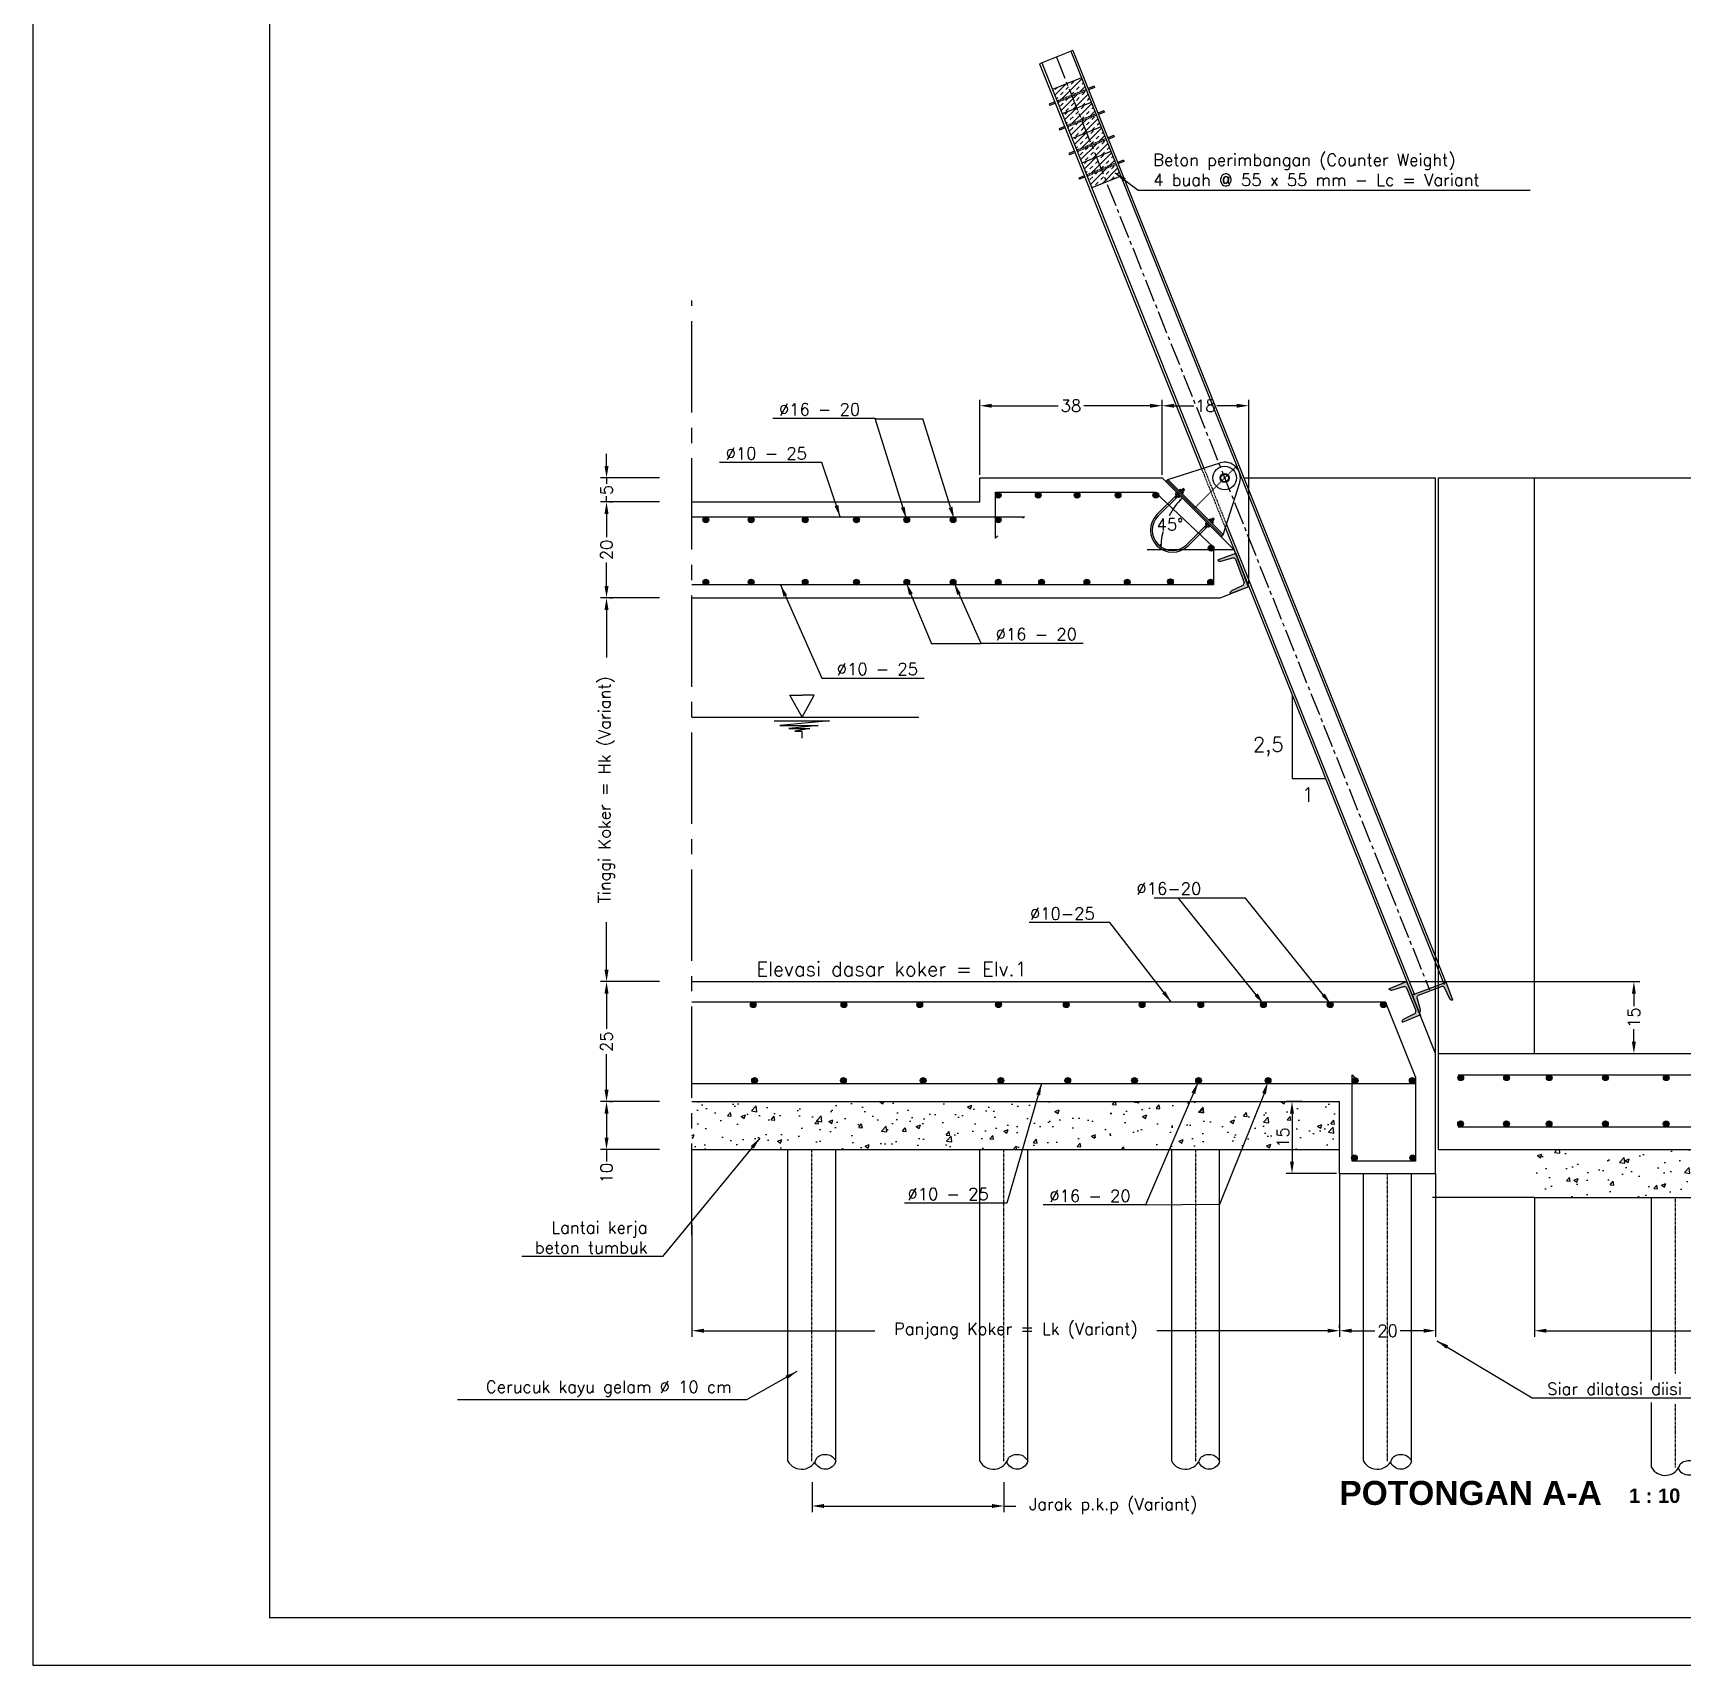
# Model space of a CAD drawing. Header units: metres. Extents: x -50 to 791, y -795 to 584.
# Drawn here: x -50 to 293.9, y -10 to 330.2 of the extents above; entities that cross this region are included whole.
import ezdxf
from ezdxf.enums import TextEntityAlignment as Align

# ---------------------------------------------------------------- set-up
doc = ezdxf.new("R2010")
doc.units = ezdxf.units.M
doc.header["$MEASUREMENT"] = 0
doc.linetypes.add('CENTER2', pattern=[28.575, 19.05, -3.175, 3.175, -3.175])
doc.linetypes.add('DASHED2', pattern=[0.375, 0.25, -0.125])
doc.layers.get('0').update_dxf_attribs({"color": 1, "linetype": 'CONTINUOUS'})
doc.layers.get('DEFPOINTS').update_dxf_attribs({"linetype": 'CONTINUOUS'})
for name, color, linetype in [('2', 1, 'CONTINUOUS'), ('5', 5, 'CONTINUOUS'), ('ARSIR-BANG', 2, 'CONTINUOUS'), ('GRS-BANG', 5, 'CONTINUOUS'), ('KONS-BAJA', 1, 'CONTINUOUS'), ('MUKA-AIR', 1, 'CONTINUOUS'), ('UKURAN', 1, 'CONTINUOUS')]:
    doc.layers.add(name, color=color, linetype=linetype)
doc.styles.add('ARIAL', font='arialbd.ttf')
doc.styles.get("Standard").update_dxf_attribs({"font": 'Simplex.shx'})
doc.dimstyles.get("Standard").update_dxf_attribs({"dimtxt": 0.18, "dimasz": 0.18, "dimexe": 0.18, "dimexo": 0.0625, "dimgap": 0.09, "dimtad": 0, "dimtih": 1, "dimtoh": 1, "dimdec": 4, "dimzin": 0, "dimdsep": 46, "dimtxsty": 'Standard', "dimcen": 0.09, "dimadec": 0, "dimazin": 0, "dimtfac": 1, "dimtdec": 4, "dimtofl": 0, "dimtmove": 0, "dimatfit": 3, "dimfxl": 1, "dimtolj": 1, "dimtzin": 0, "dimarcsym": 0})

# ---------------------------------------------------------------- blocks, each defined once
blk = doc.blocks.new('CANAL')
at = {"layer": 'KONS-BAJA'}
h = blk.add_hatch(color=256, dxfattribs=at)
h.paths.add_polyline_path([(0, 3.75), (-4, 3.75, 0.301612), (-3.52, 3.25), (-0.89, 3.04, -0.255266), (-0.5, 2.58), (-0.5, 0), (0, 0)])
h.paths.add_polyline_path([(0, 0), (-0.5, 0), (-0.5, -2.58, -0.255266), (-0.89, -3.04), (-3.52, -3.25, 0.301612), (-4, -3.75), (0, -3.75)])
for points in [[(-4, 3.75), (0, 3.75)], [(0, 3.75), (0, -3.75)], [(-3.52, 3.25), (-0.89, 3.04)], [(-0.5, 2.58), (-0.5, -2.58)], [(-3.52, -3.25), (-0.89, -3.04)], [(-4, -3.75), (0, -3.75)]]:
    blk.add_lwpolyline(points, dxfattribs=at)
for points in [[(-4, 3.75, 0.301612), (-3.52, 3.25, -0.799225)], [(-0.89, 3.04, -0.255266), (-0.5, 2.58, 0.817368)], [(-4, -3.75, -0.301612), (-3.52, -3.25, 0.799225)], [(-0.89, -3.04, 0.255266), (-0.5, -2.58, -0.817368)]]:
    blk.add_lwpolyline(points, format="xyb", dxfattribs=at)
blk = doc.blocks.new('TULANG-BAJA')
at = {"layer": 'GRS-BANG'}
h = blk.add_hatch(color=256, dxfattribs=at)
edge = h.paths.add_edge_path()
edge.add_arc((0.01, 0.62), 0.603, 0, 360)
blk.add_circle((0.01, 0.62), 0.603, dxfattribs=at)
blk = doc.blocks.new('*D10')
at = {"color": 0, "linetype": 'ByBlock'}
for p, q in [((17.08, 217.54), (17.71, 217.54)), ((16.46, 215.04), (16.46, 210.19)), ((16.46, 200.04), (16.46, 204.89)), ((27.52, 197.54), (15.21, 197.54))]:
    blk.add_line(p, q, dxfattribs=at)
for points in [[(16.04, 215.04), (16.88, 215.04), (16.46, 217.54)], [(16.04, 200.04), (16.88, 200.04), (16.46, 197.54)]]:
    blk.add_solid(points, dxfattribs=at)
at = {"layer": 'DEFPOINTS', "color": 0, "linetype": 'ByBlock'}
for p in [(16.46, 217.54), (16.46, 197.54), (28.15, 197.54)]:
    blk.add_point(p, dxfattribs=at)
at = {"color": 0, "linetype": 'ByBlock', "insert": (16.46, 207.54), "char_height": 2.5, "attachment_point": 5, "rotation": 90}
blk.add_mtext('\\A1;20', dxfattribs=at)
blk = doc.blocks.new('*D11')
at = {"color": 0, "linetype": 'ByBlock'}
for p, q in [((17.08, 197.54), (17.71, 197.54)), ((16.46, 195.04), (16.46, 185.13)), ((16.46, 120.04), (16.46, 129.95)), ((27.52, 117.54), (15.21, 117.54))]:
    blk.add_line(p, q, dxfattribs=at)
for points in [[(16.04, 195.04), (16.88, 195.04), (16.46, 197.54)], [(16.04, 120.04), (16.88, 120.04), (16.46, 117.54)]]:
    blk.add_solid(points, dxfattribs=at)
at = {"layer": 'DEFPOINTS', "color": 0, "linetype": 'ByBlock'}
for p in [(16.46, 197.54), (16.46, 117.54), (28.15, 117.54)]:
    blk.add_point(p, dxfattribs=at)
at = {"color": 0, "linetype": 'ByBlock', "insert": (16.46, 157.54), "char_height": 2.5, "attachment_point": 5, "rotation": 90}
blk.add_mtext('\\A1;Tinggi Koker = Hk (Variant)', dxfattribs=at)
blk = doc.blocks.new('*D12')
at = {"color": 0, "linetype": 'ByBlock'}
for p, q in [((15.83, 117.54), (15.21, 117.54)), ((16.46, 115.04), (16.46, 107.69)), ((16.46, 95.04), (16.46, 102.39)), ((27.52, 92.54), (15.21, 92.54))]:
    blk.add_line(p, q, dxfattribs=at)
for points in [[(16.04, 115.04), (16.88, 115.04), (16.46, 117.54)], [(16.04, 95.04), (16.88, 95.04), (16.46, 92.54)]]:
    blk.add_solid(points, dxfattribs=at)
at = {"layer": 'DEFPOINTS', "color": 0, "linetype": 'ByBlock'}
for p in [(16.46, 117.54), (16.46, 92.54), (28.15, 92.54)]:
    blk.add_point(p, dxfattribs=at)
at = {"color": 0, "linetype": 'ByBlock', "insert": (16.46, 105.04), "char_height": 2.5, "attachment_point": 5, "rotation": 90}
blk.add_mtext('\\A1;25', dxfattribs=at)
blk = doc.blocks.new('*D13')
at = {"color": 0, "linetype": 'ByBlock'}
for p, q in [((16.46, 90.04), (16.46, 85.04)), ((17.08, 92.54), (17.71, 92.54)), ((27.52, 82.54), (15.21, 82.54)), ((16.46, 82.54), (16.46, 80.04))]:
    blk.add_line(p, q, dxfattribs=at)
for points in [[(16.04, 90.04), (16.88, 90.04), (16.46, 92.54)], [(16.04, 85.04), (16.88, 85.04), (16.46, 82.54)]]:
    blk.add_solid(points, dxfattribs=at)
at = {"layer": 'DEFPOINTS', "color": 0, "linetype": 'ByBlock'}
for p in [(16.46, 92.54), (16.46, 82.54), (28.15, 82.54)]:
    blk.add_point(p, dxfattribs=at)
at = {"color": 0, "linetype": 'ByBlock', "insert": (16.46, 77.63), "char_height": 2.5, "attachment_point": 5, "rotation": 90}
blk.add_mtext('\\A1;10', dxfattribs=at)
blk = doc.blocks.new('*D14')
at = {"color": 0, "linetype": 'ByBlock'}
for p, q in [((34.27, 66.77), (34.27, 43.52)), ((169.27, 66.77), (169.27, 43.52)), ((36.77, 44.77), (72.39, 44.77)), ((166.77, 44.77), (131.14, 44.77))]:
    blk.add_line(p, q, dxfattribs=at)
for points in [[(36.77, 45.19), (36.77, 44.35), (34.27, 44.77)], [(166.77, 45.19), (166.77, 44.35), (169.27, 44.77)]]:
    blk.add_solid(points, dxfattribs=at)
at = {"layer": 'DEFPOINTS', "color": 0, "linetype": 'ByBlock'}
for p in [(34.27, 67.39), (169.27, 67.39), (169.27, 44.77)]:
    blk.add_point(p, dxfattribs=at)
at = {"color": 0, "linetype": 'ByBlock', "insert": (101.77, 44.77), "char_height": 2.5, "attachment_point": 5}
blk.add_mtext('\\A1;Panjang Koker = Lk (Variant)', dxfattribs=at)
blk = doc.blocks.new('*D15')
at = {"color": 0, "linetype": 'ByBlock'}
for p, q in [((189.27, 66.77), (189.27, 43.52)), ((169.27, 45.4), (169.27, 46.02)), ((171.77, 44.77), (176.62, 44.77)), ((186.77, 44.77), (181.92, 44.77))]:
    blk.add_line(p, q, dxfattribs=at)
for points in [[(171.77, 45.19), (171.77, 44.35), (169.27, 44.77)], [(186.77, 45.19), (186.77, 44.35), (189.27, 44.77)]]:
    blk.add_solid(points, dxfattribs=at)
at = {"layer": 'DEFPOINTS', "color": 0, "linetype": 'ByBlock'}
for p in [(189.27, 67.39), (169.27, 44.77), (189.27, 44.77)]:
    blk.add_point(p, dxfattribs=at)
at = {"color": 0, "linetype": 'ByBlock', "insert": (179.27, 44.77), "char_height": 2.5, "attachment_point": 5}
blk.add_mtext('\\A1;20', dxfattribs=at)
blk = doc.blocks.new('*D16')
at = {"color": 0, "linetype": 'ByBlock'}
for p, q in [((209.89, 66.77), (209.89, 43.52)), ((389.27, 51.92), (389.27, 43.52)), ((212.39, 44.77), (295.74, 44.77)), ((386.77, 44.77), (303.42, 44.77))]:
    blk.add_line(p, q, dxfattribs=at)
for points in [[(212.39, 45.19), (212.39, 44.35), (209.89, 44.77)], [(386.77, 45.19), (386.77, 44.35), (389.27, 44.77)]]:
    blk.add_solid(points, dxfattribs=at)
at = {"layer": 'DEFPOINTS', "color": 0, "linetype": 'ByBlock'}
for p in [(209.89, 67.39), (389.27, 52.54), (389.27, 44.77)]:
    blk.add_point(p, dxfattribs=at)
at = {"color": 0, "linetype": 'ByBlock', "insert": (299.58, 44.77), "char_height": 2.5, "attachment_point": 5}
blk.add_mtext('\\A1;200', dxfattribs=at)
blk = doc.blocks.new('*D18')
at = {"color": 0, "linetype": 'ByBlock'}
for p, q in [((59.29, 13.21), (59.29, 6.98)), ((99.29, 13.21), (99.29, 6.98)), ((61.79, 8.23), (96.79, 8.23)), ((99.29, 8.23), (101.79, 8.23))]:
    blk.add_line(p, q, dxfattribs=at)
for points in [[(61.79, 8.65), (61.79, 7.81), (59.29, 8.23)], [(96.79, 8.65), (96.79, 7.81), (99.29, 8.23)]]:
    blk.add_solid(points, dxfattribs=at)
at = {"layer": 'DEFPOINTS', "color": 0, "linetype": 'ByBlock'}
for p in [(59.29, 13.83), (99.29, 13.83), (99.29, 8.23)]:
    blk.add_point(p, dxfattribs=at)
at = {"color": 0, "linetype": 'ByBlock', "insert": (122.05, 8.23), "char_height": 2.5, "attachment_point": 5}
blk.add_mtext('\\A1;Jarak p.k.p (Variant)', dxfattribs=at)
blk = doc.blocks.new('*D19')
at = {"color": 0, "linetype": 'ByBlock'}
for p, q in [((94.27, 223.17), (94.27, 238.85)), ((96.77, 237.6), (110.62, 237.6)), ((129.77, 237.6), (115.92, 237.6)), ((132.27, 223.17), (132.27, 238.85))]:
    blk.add_line(p, q, dxfattribs=at)
for points in [[(96.77, 238.01), (96.77, 237.18), (94.27, 237.6)], [(129.77, 238.01), (129.77, 237.18), (132.27, 237.6)]]:
    blk.add_solid(points, dxfattribs=at)
at = {"layer": 'DEFPOINTS', "color": 0, "linetype": 'ByBlock'}
for p in [(132.27, 237.6), (94.27, 222.54), (132.27, 222.54)]:
    blk.add_point(p, dxfattribs=at)
at = {"color": 0, "linetype": 'ByBlock', "insert": (113.27, 237.6), "char_height": 2.5, "attachment_point": 5}
blk.add_mtext('\\A1;38', dxfattribs=at)
blk = doc.blocks.new('*D20')
at = {"color": 0, "linetype": 'ByBlock'}
for p, q in [((132.27, 238.22), (132.27, 238.85)), ((134.77, 237.6), (138.88, 237.6)), ((147.82, 237.6), (143.7, 237.6)), ((150.32, 200.54), (150.32, 238.85))]:
    blk.add_line(p, q, dxfattribs=at)
for points in [[(134.77, 238.01), (134.77, 237.18), (132.27, 237.6)], [(147.82, 238.01), (147.82, 237.18), (150.32, 237.6)]]:
    blk.add_solid(points, dxfattribs=at)
at = {"layer": 'DEFPOINTS', "color": 0, "linetype": 'ByBlock'}
for p in [(132.27, 237.6), (150.32, 237.6), (150.32, 199.91)]:
    blk.add_point(p, dxfattribs=at)
at = {"color": 0, "linetype": 'ByBlock', "insert": (141.29, 237.6), "char_height": 2.5, "attachment_point": 5}
blk.add_mtext('\\A1;18', dxfattribs=at)
blk = doc.blocks.new('*D21')
at = {"color": 0, "linetype": 'ByBlock'}
for p, q in [((183.84, 117.54), (231.87, 117.54)), ((230.62, 115.04), (230.62, 112.45)), ((230.62, 105.04), (230.62, 107.63)), ((230.1, 102.54), (231.87, 102.54))]:
    blk.add_line(p, q, dxfattribs=at)
for points in [[(230.2, 115.04), (231.03, 115.04), (230.62, 117.54)], [(230.2, 105.04), (231.03, 105.04), (230.62, 102.54)]]:
    blk.add_solid(points, dxfattribs=at)
at = {"layer": 'DEFPOINTS', "color": 0, "linetype": 'ByBlock'}
for p in [(183.21, 117.54), (229.47, 102.54), (230.62, 102.54)]:
    blk.add_point(p, dxfattribs=at)
at = {"color": 0, "linetype": 'ByBlock', "insert": (230.62, 110.04), "char_height": 2.5, "attachment_point": 5, "rotation": 90}
blk.add_mtext('\\A1;15', dxfattribs=at)
blk = doc.blocks.new('*D25')
at = {"color": 0, "linetype": 'ByBlock'}
for p, q in [((161.46, 92.54), (158.1, 92.54)), ((159.35, 90.04), (159.35, 80.04)), ((168.64, 77.54), (158.1, 77.54))]:
    blk.add_line(p, q, dxfattribs=at)
for points in [[(158.93, 90.04), (159.76, 90.04), (159.35, 92.54)], [(158.93, 80.04), (159.76, 80.04), (159.35, 77.54)]]:
    blk.add_solid(points, dxfattribs=at)
at = {"layer": 'DEFPOINTS', "color": 0, "linetype": 'ByBlock'}
for p in [(162.08, 92.54), (159.35, 77.54), (169.27, 77.54)]:
    blk.add_point(p, dxfattribs=at)
at = {"color": 0, "linetype": 'ByBlock', "insert": (157.47, 85.04), "char_height": 2.5, "attachment_point": 5, "rotation": 90}
blk.add_mtext('\\A1;15', dxfattribs=at)

msp = doc.modelspace()

# ---------------------------------------------------------------- hatches: boundary and pattern name
at = {"layer": 'ARSIR-BANG'}
h = msp.add_hatch(dxfattribs=at)
h.set_pattern_fill('AR-CONC', color=256, scale=0.05, style=0)
h.set_pattern_definition([(50, (3.096, 18.478), (9.10923, -0.79695), [0.9525, -10.4775]), (355, (3.096, 18.478), (-1.76214, 9.55283), [0.762, -8.382]), (100.451, (3.855, 18.412), (7.34713, 8.75583), [0.8095, -8.9045]), (46.184, (3.096, 21.018), (13.55395, -2.1021), [1.42875, -15.71625]), (96.6356, (4.225, 20.843), (11.8702, 12.3713), [1.21425, -13.35675]), (351.184, (3.096, 21.018), (11.8702, 12.37126), [1.143, -12.573]), (21, (4.366, 20.383), (7.58074, -5.11328), [0.9525, -10.4775]), (326, (4.366, 20.383), (3.0901, 9.2094), [0.762, -8.382]), (71.4514, (4.997, 19.957), (10.67082, 4.09614), [0.8095, -8.9045]), (37.5, (3.0957, 18.478), (0.15443, 4.22775), [0, -8.2804, 0, -8.509, 0, -8.41375]), (7.5, (3.0957, 18.478), (3.34098, 5.00903), [0, -4.8514, 0, -8.0899, 0, -3.20675]), (327.5, (0.2636, 18.478), (6.77953, -0.286437), [0, -3.175, 0, -9.906, 0, -13.1445]), (317.5, (-1.0064, 18.478), (7.40646, 1.27132), [0, -4.1275, 0, -6.5786, 0, -9.3345])])
h.paths.add_polyline_path([(222.36267, 97.45644), (222.36267, 107.45644), (87.36267, 107.45644), (87.36267, 97.45644)])
h = msp.add_hatch(dxfattribs=at)
h.set_pattern_fill('AR-CONC', color=256, scale=0.05, style=0)
h.set_pattern_definition([(50, (23.096, 18.478), (9.10923, -0.79695), [0.9525, -10.4775]), (355, (23.096, 18.478), (-1.76214, 9.55283), [0.762, -8.382]), (100.451, (23.855, 18.412), (7.34713, 8.75583), [0.8095, -8.9045]), (46.1842, (23.096, 21.018), (13.55395, -2.10212), [1.42875, -15.71625]), (96.6356, (24.225, 20.843), (11.8702, 12.37128), [1.21425, -13.35675]), (351.184, (23.096, 21.018), (11.87023, 12.37126), [1.143, -12.573]), (21, (24.366, 20.383), (7.58074, -5.11328), [0.9525, -10.4775]), (326, (24.366, 20.383), (3.0901, 9.2094), [0.762, -8.382]), (71.4514, (24.997, 19.957), (10.67082, 4.09614), [0.8095, -8.9045]), (37.5, (23.0957, 18.478), (0.15443, 4.227752), [0, -8.2804, 0, -8.509, 0, -8.41375]), (7.5, (23.0957, 18.478), (3.340983, 5.00903), [0, -4.8514, 0, -8.0899, 0, -3.20675]), (327.5, (20.2636, 18.478), (6.77953, -0.286437), [0, -3.175, 0, -9.906, 0, -13.1445]), (317.5, (18.9936, 18.478), (7.40646, 1.271325), [0, -4.1275, 0, -6.5786, 0, -9.3345])])
h.paths.add_polyline_path([(442.36267, 87.45644), (442.36267, 97.45644), (262.9867, 97.45644), (262.9867, 87.45644)])
at = {"layer": 'GRS-BANG'}
h = msp.add_hatch(dxfattribs=at)
h.set_pattern_fill('TRANS', color=3, scale=0.25, angle=45, style=0)
h.set_pattern_definition([(45, (3.0957, 18.1409), (-1.122532, 1.122532), []), (45, (2.5344, 18.7021), (-1.122532, 1.122532), [0.79375, -0.79375])])
h.paths.add_polyline_path([(166.503, 317.24041), (165.52949, 319.67419), (162.49897, 318.46198), (163.47248, 316.0282)])
h.paths.add_polyline_path([(169.50758, 318.44224), (168.53407, 320.87602), (165.52949, 319.67419), (166.503, 317.24041)])
h.paths.add_polyline_path([(167.58059, 314.54644), (170.58517, 315.74827), (169.6147, 318.17445), (166.61012, 316.97262)])
h.paths.add_polyline_path([(167.58059, 314.54644), (166.61012, 316.97262), (163.5796, 315.76041), (164.55007, 313.33423)])
h = msp.add_hatch(dxfattribs=at)
h.set_pattern_fill('TRANS', color=3, scale=0.25, angle=45, style=0)
h.set_pattern_definition([(45, (5.1468, 13.0131), (-1.122532, 1.122532), []), (45, (4.5855, 13.5744), (-1.122532, 1.122532), [0.79375, -0.79375])])
h.paths.add_polyline_path([(167.58059, 314.54644), (164.55007, 313.33423), (165.52358, 310.90045), (168.55411, 312.11265)])
h.paths.add_polyline_path([(171.55868, 313.31448), (170.58517, 315.74827), (167.58059, 314.54644), (168.55411, 312.11265)])
h.paths.add_polyline_path([(171.6658, 313.0467), (168.66122, 311.84487), (169.63169, 309.41868), (172.63627, 310.62051)])
h.paths.add_polyline_path([(168.66122, 311.84487), (165.6307, 310.63266), (166.60117, 308.20647), (169.63169, 309.41868)])
h = msp.add_hatch(dxfattribs=at)
h.set_pattern_fill('TRANS', color=3, scale=0.25, angle=45, style=0)
h.set_pattern_definition([(45, (7.1979, 7.8854), (-1.122532, 1.122532), []), (45, (6.6366, 8.4466), (-1.122532, 1.122532), [0.79375, -0.79375])])
h.paths.add_polyline_path([(169.63169, 309.41868), (166.60117, 308.20647), (167.57469, 305.77269), (170.60521, 306.9849)])
h.paths.add_polyline_path([(173.60978, 308.18673), (172.63627, 310.62051), (169.63169, 309.41868), (170.60521, 306.9849)])
h.paths.add_polyline_path([(173.7169, 307.91894), (170.71232, 306.71711), (171.6828, 304.29093), (174.68737, 305.49276)])
h.paths.add_polyline_path([(170.71232, 306.71711), (167.6818, 305.50491), (168.65227, 303.07872), (171.6828, 304.29093)])
h = msp.add_hatch(dxfattribs=at)
h.set_pattern_fill('TRANS', color=3, scale=0.25, angle=45, style=0)
h.set_pattern_definition([(45, (9.249, 2.7576), (-1.122532, 1.122532), []), (45, (8.6877, 3.3189), (-1.122532, 1.122532), [0.79375, -0.79375])])
h.paths.add_polyline_path([(171.6828, 304.29093), (168.65227, 303.07872), (169.62579, 300.64494), (172.65631, 301.85715)])
h.paths.add_polyline_path([(175.66089, 303.05898), (174.68737, 305.49276), (171.6828, 304.29093), (172.65631, 301.85715)])
h.paths.add_polyline_path([(175.768, 302.79119), (172.76342, 301.58936), (173.7339, 299.16318), (176.73847, 300.36501)])
h.paths.add_polyline_path([(172.76342, 301.58936), (169.7329, 300.37715), (170.70338, 297.95097), (173.7339, 299.16318)])

# ---------------------------------------------------------------- linework, layer by layer
at = {"layer": '2', "color": 2}
for p, q in [((-50, 584), (-50, -10)), ((-50, -10), (791.14834, -10))]:
    msp.add_line(p, q, dxfattribs=at)
at = {"layer": '5', "color": 5}
for p, q in [((-0.69, 573.92), (-0.69, -0.08)), ((-0.73939, -0.09728), (780.41649, -0.09728))]:
    msp.add_line(p, q, dxfattribs=at)
at = {"layer": 'DEFPOINTS', "color": 0, "linetype": 'ByBlock'}
for p in [(81.2414, 237.45644), (81.2414, 232.45644)]:
    msp.add_point(p, dxfattribs=at)
at = {"layer": 'GRS-BANG'}
for p, q in [((203.41476, 214.82621), (200.36267, 222.45644)), ((197.46967, 212.45644), (203.41476, 214.82621)), ((242.36267, 117.45644), (236.36267, 132.45644)), ((238.21476, 112.5813), (231.94694, 128.25085))]:
    msp.add_line(p, q, dxfattribs=at)
at = {"layer": 'GRS-BANG', "color": 3}
for points in [[(168.53407, 320.87602), (162.49897, 318.46198)], [(171.17798, 319.1104), (169.97182, 318.62793)], [(171.28509, 318.84261), (170.07893, 318.36015)], [(171.17798, 319.1104), (171.28509, 318.84261)], [(163.00825, 315.8425), (161.82803, 315.37042)], [(161.82803, 315.37042), (161.93514, 315.10263)], [(163.11536, 315.57472), (161.93514, 315.10263)], [(170.58517, 315.74827), (164.55007, 313.33423)], [(173.22908, 313.98264), (172.02292, 313.50018)], [(173.3362, 313.71486), (172.13004, 313.23239)], [(173.22908, 313.98264), (173.3362, 313.71486)], [(165.05935, 310.71475), (163.87913, 310.24266)], [(163.87913, 310.24266), (163.98625, 309.97488)], [(165.16646, 310.44696), (163.98625, 309.97488)], [(172.63627, 310.62051), (166.60117, 308.20647)], [(175.28018, 308.85489), (174.07402, 308.37243)], [(175.3873, 308.5871), (174.18114, 308.10464)], [(175.28018, 308.85489), (175.3873, 308.5871)], [(167.11045, 305.587), (165.93023, 305.11491)], [(165.93023, 305.11491), (166.03735, 304.84712)], [(167.21756, 305.31921), (166.03735, 304.84712)], [(174.68737, 305.49276), (168.65227, 303.07872)], [(177.33128, 303.72714), (176.12512, 303.24467)], [(177.4384, 303.45935), (176.23224, 302.97689)], [(177.33128, 303.72714), (177.4384, 303.45935)], [(169.16155, 300.45924), (167.98133, 299.98716)], [(167.98133, 299.98716), (168.08845, 299.71937)], [(169.26866, 300.19146), (168.08845, 299.71937)], [(176.73847, 300.36501), (170.70338, 297.95097)], [(107.36267, 32.47571), (107.36267, 97.45644)], [(117.36267, 32.47571), (117.36267, 97.45644)], [(147.36267, 32.47571), (147.36267, 97.45644)], [(157.36267, 32.47571), (157.36267, 97.45644)], [(187.36267, 32.47571), (187.36267, 97.45644)], [(197.36267, 32.47571), (197.36267, 97.45644)], [(227.36267, 32.47571), (227.36267, 92.45644)], [(237.36267, 32.47571), (237.36267, 92.45644)], [(287.36267, 49.40323), (287.36267, 87.45644)], [(287.36267, 31.19927), (287.36267, 44.71871)]]:
    msp.add_lwpolyline(points, dxfattribs=at)
at = {"layer": 'GRS-BANG', "color": 3, "linetype": 'DASHED2', "ltscale": 0.1, "flags": 128}
for points in [[(169.50758, 318.44224), (163.47248, 316.0282)], [(169.6147, 318.17445), (163.5796, 315.76041)], [(171.55868, 313.31448), (165.52358, 310.90045)], [(171.6658, 313.0467), (165.6307, 310.63266)], [(173.60978, 308.18673), (167.57469, 305.77269)], [(173.7169, 307.91894), (167.6818, 305.50491)], [(175.66089, 303.05898), (169.62579, 300.64494)], [(175.768, 302.79119), (169.7329, 300.37715)]]:
    msp.add_lwpolyline(points, dxfattribs=at)
at = {"layer": 'GRS-BANG', "linetype": 'CENTER2', "flags": 128}
msp.add_lwpolyline([(87.36267, 79.63781), (87.36267, 274.48071)], dxfattribs=at)
at = {"layer": 'GRS-BANG'}
for points in [[(147.36267, 232.45644), (147.36267, 237.45644)], [(147.36267, 237.45644), (185.36267, 237.45644)], [(202.44042, 237.45644), (242.36267, 237.45644)], [(242.36267, 92.45644), (242.36267, 237.45644)], [(242.9867, 97.45644), (242.9867, 237.45644)], [(242.9867, 237.45644), (485.17068, 237.45644)], [(262.9867, 117.45644), (262.9867, 237.45644)], [(262.9867, 117.45644), (262.9867, 237.45644)], [(150.62776, 224.91891), (150.62776, 234.46555)], [(87.36267, 232.45644), (147.36267, 232.45644)], [(87.36267, 229.38225), (156.67785, 229.38225)], [(156.67785, 229.38225), (156.27065, 229.08745)], [(150.62776, 224.91891), (151.10289, 225.40021)], [(87.36267, 212.45644), (197.46967, 212.45644)], [(87.36267, 132.45644), (236.36267, 132.45644)], [(87.36267, 128.25085), (231.94694, 128.25085)], [(242.9867, 117.45644), (462.36267, 117.45644)], [(87.36267, 111.23097), (238.21476, 111.23097)], [(238.21476, 95.06471), (224.97028, 95.06471), (224.97028, 113.02316), (225.89017, 111.90076)], [(238.21476, 112.5813), (238.21476, 95.06471)], [(247.0671, 113.02673), (457.92541, 113.02673)], [(87.36267, 107.45644), (222.36267, 107.45644)], [(222.36267, 92.45644), (222.36267, 107.45644)], [(247.0671, 102.20255), (457.92541, 102.20255)], [(87.36267, 97.45644), (222.36267, 97.45644)], [(242.9867, 97.45644), (442.36267, 97.45644)], [(222.36267, 92.45644), (242.36267, 92.45644)], [(262.9867, 87.45644), (241.74844, 87.45644)], [(262.9867, 87.45644), (442.36267, 87.45644)]]:
    msp.add_lwpolyline(points, dxfattribs=at)
at = {"layer": 'GRS-BANG', "flags": 128}
for points in [[(200.36267, 222.45644), (185.36267, 237.45644)], [(150.65085, 234.46555), (183.94359, 234.46555), (196.09094, 223.01259), (196.09094, 215.15271), (87.36267, 215.15271)]]:
    msp.add_lwpolyline(points, dxfattribs=at)
at = {"layer": 'GRS-BANG', "color": 3, "linetype": 'DASHED2', "ltscale": 0.5}
for points in [[(112.36267, 32.47571), (112.36267, 97.45644)], [(152.36267, 32.47571), (152.36267, 97.45644)], [(192.36267, 32.47571), (192.36267, 97.45644)], [(232.36267, 32.47571), (232.36267, 92.45644)], [(292.36267, 50.77175), (292.36267, 87.45644)], [(292.36267, 31.19927), (292.36267, 44.4029)]]:
    msp.add_lwpolyline(points, dxfattribs=at)
at = {"layer": 'GRS-BANG', "color": 3}
for points in [[(107.36267, 32.47571, 0.662644506), (113.36694, 33.15534, -0.534635794), (117.36267, 32.47571, -0.727176567), (112.99424, 32.33329, -0.727176567)], [(147.36267, 32.47571, 0.662644506), (153.36694, 33.15534, -0.534635794), (157.36267, 32.47571, -0.727176567), (152.99424, 32.33329, -0.727176567)], [(187.36267, 32.47571, 0.662644506), (193.36694, 33.15534, -0.534635794), (197.36267, 32.47571, -0.727176567), (192.99424, 32.33329, -0.727176567)], [(227.36267, 32.47571, 0.662644506), (233.36694, 33.15534, -0.534635794), (237.36267, 32.47571, -0.727176567), (232.99424, 32.33329, -0.727176567)], [(287.36267, 31.19927, 0.662644506), (293.36694, 31.87891, -0.534635794), (297.36267, 31.19927, -0.727176567), (292.99424, 31.05686, -0.727176567)]]:
    msp.add_lwpolyline(points, format="xyb", dxfattribs=at)
at = {"layer": 'KONS-BAJA', "linetype": 'DASHED2', "ltscale": 0.15}
msp.add_line((191.88963, 230.92948), (200.7358, 239.77564), dxfattribs=at)
at = {"layer": 'KONS-BAJA', "linetype": 'CENTER2'}
for p, q in [((198.22163, 237.26148), (198.61155, 237.6514)), ((186.11351, 236.7056), (186.56274, 237.15484)), ((197.67505, 225.14406), (198.12428, 225.5933))]:
    msp.add_line(p, q, dxfattribs=at)
at = {"layer": 'KONS-BAJA'}
for p, q in [((198.22163, 237.6514), (198.61155, 237.26148)), ((186.32133, 236.95512), (197.91788, 225.35857)), ((186.54883, 237.16875), (198.14538, 225.5722)), ((188.18848, 234.17878), (188.36615, 234.35645)), ((188.18848, 234.03736), (188.75603, 233.4698)), ((188.27926, 234.44333), (188.32752, 234.49159)), ((188.27926, 234.44333), (189.15587, 233.56672)), ((188.41552, 233.94954), (188.87121, 234.40523)), ((188.77676, 234.94082), (188.82415, 234.98821)), ((188.82415, 234.98821), (189.70075, 234.11161)), ((188.91103, 234.90133), (189.07378, 235.06408)), ((189.13917, 234.67319), (189.30233, 234.83635)), ((189.2152, 235.06408), (189.78276, 234.49652)), ((189.37263, 234.90665), (189.74277, 235.27678)), ((189.40602, 234.94004), (189.72582, 234.71932)), ((189.40943, 234.40293), (189.57138, 234.56488)), ((189.45708, 234.9911), (189.77688, 234.77038)), ((189.51771, 235.05172), (189.83751, 234.83101)), ((189.58328, 235.1173), (189.90308, 234.89658)), ((189.62001, 234.19235), (189.78276, 234.3551)), ((189.63645, 235.17047), (189.95625, 234.94975)), ((189.64289, 234.63639), (190.02037, 235.01387)), ((189.65336, 234.06422), (189.70075, 234.11161)), ((189.68786, 235.22187), (190.00765, 235.00115)), ((184.28162, 229.81563), (188.34591, 233.87992)), ((184.55188, 229.54538), (188.61617, 233.60967)), ((188.01751, 233.55153), (188.33731, 233.33081)), ((188.08309, 233.6171), (188.40289, 233.39639)), ((188.14867, 233.68268), (188.46846, 233.46196)), ((188.20468, 233.73869), (188.52448, 233.51798)), ((188.25927, 233.79329), (188.57907, 233.57257)), ((188.30891, 233.84292), (188.63767, 233.61602)), ((188.68601, 233.67951), (188.86455, 233.85805)), ((188.89745, 233.4698), (189.07512, 233.64747)), ((189.15587, 233.56672), (189.20413, 233.61498)), ((190.50553, 223.59172), (194.8182, 227.90439)), ((190.77579, 223.32146), (195.08846, 227.63413)), ((194.24143, 227.32761), (194.56122, 227.10689)), ((194.307, 227.39319), (194.6268, 227.17247)), ((194.37258, 227.45877), (194.69238, 227.23805)), ((194.41239, 227.95486), (194.59006, 228.13253)), ((194.41239, 227.81344), (194.97995, 227.24588)), ((194.42859, 227.51478), (194.74839, 227.29406)), ((194.48319, 227.56937), (194.80298, 227.34865)), ((194.50318, 228.21942), (194.55144, 228.26767)), ((194.50318, 228.21942), (195.37979, 227.34281)), ((194.53282, 227.61901), (194.86159, 227.3921)), ((194.63944, 227.72562), (194.8182, 227.90439)), ((194.90992, 227.45559), (195.08846, 227.63413)), ((195.00067, 228.71691), (195.04806, 228.7643)), ((195.04806, 228.7643), (195.92467, 227.88769)), ((195.12137, 227.24588), (195.29904, 227.42355)), ((195.13494, 228.67741), (195.29769, 228.84016)), ((195.36309, 228.44927), (195.96668, 229.05287)), ((195.36309, 228.44927), (195.52625, 228.61243)), ((195.37979, 227.34281), (195.42804, 227.39106)), ((195.43912, 228.84016), (196.00667, 228.27261)), ((195.59655, 228.68273), (195.96668, 229.05287)), ((195.62994, 228.71612), (195.94973, 228.4954)), ((195.63335, 228.17901), (196.24428, 228.78995)), ((195.63335, 228.17901), (195.79529, 228.34096)), ((195.681, 228.76718), (196.0008, 228.54647)), ((195.74162, 228.82781), (196.06142, 228.60709)), ((195.8072, 228.89338), (196.127, 228.67267)), ((195.84392, 227.96844), (196.00667, 228.13119)), ((195.86037, 228.94655), (196.18017, 228.72584)), ((195.86681, 228.41247), (196.24428, 228.78995)), ((195.87728, 227.8403), (195.92467, 227.88769)), ((195.91177, 228.99796), (196.23157, 228.77724))]:
    msp.add_line(p, q, dxfattribs=at)
for points in [[(166.78691, 326.5902), (159.82334, 323.80477)], [(159.82334, 323.80477), (193.59554, 239.37427)], [(160.28758, 323.99046), (194.07369, 239.52517)], [(166.32268, 326.4045), (244.14005, 131.86108)], [(166.78691, 326.5902), (244.58443, 132.09642)], [(186.56274, 237.15484), (197.4406, 240.58771)], [(198.12428, 225.5933), (201.56522, 236.53797)], [(198.79416, 227.724), (237.99505, 129.72177)], [(198.55717, 226.97019), (239.20702, 125.34558)]]:
    msp.add_lwpolyline(points, dxfattribs=at)
at = {"layer": 'KONS-BAJA', "linetype": 'CENTER2', "ltscale": 0.25, "flags": 128}
msp.add_lwpolyline([(163.31998, 325.19798), (241.08911, 130.77515)], dxfattribs=at)
at = {"layer": 'KONS-BAJA', "linetype": 'DASHED2', "ltscale": 0.15, "flags": 128}
for points in [[(193.59554, 239.37427), (198.55717, 226.97019)], [(194.07369, 239.52517), (198.79416, 227.724)]]:
    msp.add_lwpolyline(points, dxfattribs=at)
at = {"layer": 'KONS-BAJA'}
for radius in [2.46292, 0.95592, 0.7739]:
    msp.add_circle((198.41659, 237.45644), radius, dxfattribs=at)
for centre, radius, start, end in [((198.41659, 237.45644), 3.27985, 343.7378904, 107.3118398), ((188.25919, 234.10807), 0.1, 135, 225), ((188.34575, 234.02179), 0.1, 225, 315), ((188.48778, 233.8789), 0.1, 135, 225), ((189.14449, 234.99337), 0.1, 45, 135), ((189.23047, 234.90725), 0.1, 315, 45), ((189.37336, 234.76522), 0.1, 45, 135), ((189.50183, 234.63645), 0.1, 315, 45), ((189.64472, 234.49442), 0.1, 45, 135), ((189.39851, 234.63529), 0.72804, 31.332617, 61.7796912), ((189.71205, 234.42581), 0.1, 315, 45), ((188.61601, 233.75154), 0.1, 225, 315), ((188.75804, 233.60864), 0.1, 135, 225), ((188.82674, 233.54051), 0.1, 225, 315), ((187.52871, 226.56855), 4.59207, 135, 315), ((187.52871, 226.56855), 4.20987, 135, 315), ((194.4831, 227.88415), 0.1, 135, 225), ((194.56967, 227.79788), 0.1, 225, 315), ((194.71169, 227.65499), 0.1, 135, 225), ((194.83992, 227.52762), 0.1, 225, 315), ((194.98195, 227.38473), 0.1, 135, 225), ((195.05066, 227.31659), 0.1, 225, 315), ((195.36841, 228.76945), 0.1, 45, 135), ((195.45438, 228.68333), 0.1, 315, 45), ((195.59727, 228.5413), 0.1, 45, 135), ((195.72575, 228.41254), 0.1, 315, 45), ((195.86864, 228.27051), 0.1, 45, 135), ((195.62242, 228.41137), 0.72804, 31.332617, 61.7796912), ((195.93596, 228.2019), 0.1, 315, 45)]:
    msp.add_arc(centre, radius, start, end, dxfattribs=at)
at = {"layer": 'MUKA-AIR'}
for points in [[(110.30273, 187.56486), (107.78211, 192.16982), (110.30273, 192.16982)], [(110.30273, 187.56486), (112.82336, 192.16982), (110.30273, 192.16982)], [(104.46459, 186.79538), (116.00091, 186.79538), (105.68388, 185.85907), (113.65613, 185.85907), (107.5597, 185.20365), (111.96789, 185.20365), (108.77899, 184.64186), (110.27965, 184.64186), (110.27965, 183.23738)]]:
    msp.add_lwpolyline(points, dxfattribs=at)
at = {"layer": 'MUKA-AIR', "flags": 128}
msp.add_lwpolyline([(87.36267, 187.56486), (134.64698, 187.56486)], dxfattribs=at)
at = {"layer": 'UKURAN'}
for p, q in [((125.55089, 249.77851), (135.46865, 249.77851)), ((200.36267, 222.45644), (182.21951, 222.45644)), ((147.55046, 202.9071), (137.29435, 202.9071)), ((222.36267, 92.45644), (222.36267, 79.66728)), ((242.36267, 92.45644), (242.36267, 80.74487)), ((262.9867, 87.45644), (262.9867, 81.28367))]:
    msp.add_line(p, q, dxfattribs=at)
at = {"layer": 'UKURAN', "linetype": 'ByBlock'}
for p, q in [((69.55535, 239.95644), (69.55535, 242.45644)), ((80.6164, 237.45644), (68.30535, 237.45644)), ((69.55535, 237.45644), (69.55535, 236.26101)), ((80.6164, 232.45644), (68.30535, 232.45644)), ((69.55535, 232.45644), (69.55535, 233.65187))]:
    msp.add_line(p, q, dxfattribs=at)
at = {"layer": 'UKURAN'}
for points in [[(141.25916, 231.33547), (135.46865, 249.77851)], [(133.00968, 213.22313), (137.29435, 202.9071)], [(212.44325, 192.25499), (212.44325, 174.81071), (219.42096, 174.81071)], [(204.97102, 129.73444), (188.79115, 149.87491), (183.6772, 149.87491)], [(218.94869, 129.73444), (202.76881, 149.87491), (188.79115, 149.87491)], [(206.61471, 109.11504), (197.35231, 86.02982), (181.91497, 85.8325)]]:
    msp.add_lwpolyline(points, dxfattribs=at)
for points in [[(189.54742, 233.27168, 0, 0.5, 0), (189.11879, 232.80875, 0.5, 0.5, 0)], [(185.0676, 222.45644, 0, 0.5, 0), (185.1127, 223.66212, 0.5, 0.5, 0)]]:
    msp.add_lwpolyline(points, format="xyseb", dxfattribs=at)
for start, end in [(135, 152.4204683), (165.5581054, 180)]:
    msp.add_arc((200.36267, 222.45644), 15.29507, start, end, dxfattribs=at)
at = {"layer": 'UKURAN', "linetype": 'ByBlock'}
msp.add_solid([(69.13868, 239.95644), (69.97201, 239.95644), (69.55535, 237.45644)], dxfattribs=at)
at = {"layer": 'UKURAN'}
for points in [[(141.65669, 231.46029), (142.00803, 228.95027), (140.86163, 231.21066)], [(132.62488, 213.06331), (132.05074, 215.53191), (133.39447, 213.38295)], [(205.29585, 129.9954), (206.53674, 127.78546), (204.64619, 129.47349)], [(219.27352, 129.9954), (220.51441, 127.78546), (218.62386, 129.47349)], [(206.21903, 109.2456), (207.39806, 111.48915), (207.0104, 108.98448)]]:
    msp.add_solid(points, dxfattribs=at)

# ---------------------------------------------------------------- block references
at = {"layer": 'GRS-BANG'}
for p in [(151.21323, 233.25288), (159.53641, 233.25288), (167.63465, 233.25288), (176.18278, 233.25288), (184.05607, 233.25288), (90.2406, 228.11708), (99.68417, 228.11708), (110.9754, 228.11708), (121.65074, 228.11708), (132.12079, 228.11708), (141.76965, 228.11708), (151.21323, 228.11708), (195.55598, 222.20414), (90.2406, 215.11585), (99.68417, 215.11585), (110.9754, 215.11585), (121.65074, 215.11585), (132.12079, 215.11585), (141.76965, 215.11585), (151.21323, 215.11585), (160.2462, 215.11585), (169.68978, 215.11585), (178.10687, 215.11585), (187.09153, 215.21236), (195.46952, 215.12604), (100.13294, 127.03159), (119.04543, 127.03159), (134.84047, 127.03159), (151.25901, 127.03159), (165.39142, 127.03159), (181.18646, 127.03159), (193.40485, 127.03159), (206.47568, 127.03159), (220.39897, 127.03159), (231.48076, 127.03159), (100.42023, 111.23097), (118.91706, 111.23097), (135.54342, 111.23097), (151.75413, 111.23097), (165.6774, 111.23097), (179.60069, 111.23097), (192.95567, 111.23097), (207.44725, 111.23097), (225.59593, 111.23097), (237.50201, 111.23097), (247.6082, 111.79746), (257.17056, 111.79746), (266.05876, 111.79746), (277.7858, 111.79746), (290.46368, 111.79746), (247.5722, 102.20255), (257.13456, 102.20255), (266.02276, 102.20255), (277.7498, 102.20255), (290.42768, 102.20255), (225.43293, 95.08365), (237.596, 95.08365)]:
    msp.add_blockref('TULANG-BAJA', p, dxfattribs=at)
at = {"layer": 'KONS-BAJA'}
for p, rotation in [((202.02611, 218.26879), 20.50293937808858), ((237.74052, 128.98988), 22.07945049153592), ((241.04229, 131.00936), 110.6516720003015)]:
    msp.add_blockref('CANAL', p, dxfattribs=dict(at, rotation=rotation))

# ---------------------------------------------------------------- texts
at = {"layer": 'GRS-BANG', "style": 'ARIAL'}
for s, height, p in [('POTONGAN A-A', 5, (222.30951, 23.37704)), ('1 : 10', 3, (282.67817, 23.78982))]:
    msp.add_text(s, height=height, dxfattribs=at).set_placement(p)
at = {"layer": 'UKURAN'}
msp.add_text('2,5', height=3, dxfattribs=at).set_placement((210.72185, 180.39573), align=Align.RIGHT)
msp.add_text('1', height=3, dxfattribs=at).set_placement((215.7426, 169.94171), align=Align.CENTER)
msp.add_text('Elevasi dasar koker = Elv.1', height=3, dxfattribs=at).set_placement((100.76472, 133.58226))
at = {"layer": 'UKURAN', "char_height": 2.5}
for s, insert, attachment_point in [('\\A1;Beton perimbangan (Counter Weight)\\P4 buah @ 55 x 55 mm - Lc = Variant', (183.50664, 301.66835), 4), ('\\A1;%%c16 - 20', (122.42589, 251.74986), 6), ('\\A1;%%c10 - 25', (111.31969, 242.57417), 6), ('\\A1;%%c16 - 20', (150.67546, 204.87845), 4), ('\\A1;%%c10 - 25', (117.54833, 197.61437), 4), ('%%c16-20', (193.52369, 151.84626), 6), ('%%c10-25', (171.33107, 146.63835), 6), ('%%c10 - 25', (140.76145, 88.18204), 5), ('%%c16 - 20', (178.78997, 87.80385), 6), ('\\A1;Lantai kerja\\Pbeton tumbuk', (78.08569, 79.10353), 6), ('\\A1;Cerucuk kayu gelam %%c 10 cm', (95.62639, 47.58402), 6), ('\\A1;Siar dilatasi diisi bitumen', (265.64423, 47.55854), 4)]:
    msp.add_mtext(s, dxfattribs=dict(at, insert=insert, attachment_point=attachment_point))
at = {"layer": 'UKURAN', "linetype": 'ByBlock', "insert": (69.55535, 234.95644), "char_height": 2.5, "attachment_point": 5, "rotation": 90}
msp.add_mtext('\\A1;5', dxfattribs=at)
at = {"layer": 'UKURAN', "insert": (184.22087, 229.02309), "char_height": 2.5, "width": 4.7725, "attachment_point": 1}
msp.add_mtext('45°', dxfattribs=at)

# ---------------------------------------------------------------- dimensions: what is measured, and where the dimension line sits
at = {"layer": 'UKURAN'}
dim = msp.add_linear_dim(base=(185.36267, 252.51171), p1=(147.36267, 237.45644), p2=(185.36267, 237.45644), dimstyle='Standard', override={"dimtxt": 2.5, "dimasz": 2.5, "dimexe": 1.25, "dimexo": 0.625, "dimgap": 0.625, "dimtih": 0, "dimtoh": 0, "dimzin": 8, "dimlunit": 6, "dimcen": 2.5, "dimtofl": 1}, dxfattribs=at)
dim.commit()
dim.dimension.update_dxf_attribs({"geometry": '*D19', "text_midpoint": (166.36267, 252.51171), "insert": (53.09567, 14.91479)})
for base, p1, p2, text, picture, middle in [((203.41476, 252.51171), (185.36267, 252.51171), (203.41476, 214.82621), '18', '*D20', (194.38872, 252.51171)), ((222.36267, 59.68545), (87.36267, 82.30857), (222.36267, 82.30857), 'Panjang Koker = Lk (Variant)', '*D14', (154.86267, 59.68545)), ((242.36267, 59.68545), (222.36267, 59.68545), (242.36267, 82.30857), '20', '*D15', (232.36267, 59.68545)), ((442.36267, 59.68545), (262.9867, 82.30857), (442.36267, 67.45644), '200', '*D16', (352.67468, 59.68545)), ((152.38165, 23.14429), (112.38884, 28.74776), (152.38165, 28.74776), 'Jarak p.k.p (Variant)', '*D18', (175.1495, 23.14429))]:
    dim = msp.add_linear_dim(base=base, p1=p1, p2=p2, text=text, dimstyle='Standard', override={"dimtxt": 2.5, "dimasz": 2.5, "dimexe": 1.25, "dimexo": 0.625, "dimgap": 0.625, "dimtih": 0, "dimtoh": 0, "dimzin": 8, "dimlunit": 6, "dimcen": 2.5, "dimtofl": 1}, dxfattribs=at)
    dim.commit()
    dim.dimension.update_dxf_attribs({"geometry": picture, "text_midpoint": middle, "insert": (53.09567, 14.91479)})
for base, p1, p2, text, picture, middle in [((69.55535, 212.45644), (69.55535, 232.45644), (81.2414, 212.45644), '20', '*D10', (69.55535, 222.45644)), ((69.55535, 132.45644), (69.55535, 212.45644), (81.2414, 132.45644), 'Tinggi Koker = Hk (Variant)', '*D11', (69.55535, 172.45644)), ((69.55535, 107.45644), (69.55535, 132.45644), (81.2414, 107.45644), '25', '*D12', (69.55535, 119.95644))]:
    dim = msp.add_linear_dim(base=base, p1=p1, p2=p2, angle=90, text=text, dimstyle='Standard', override={"dimtxt": 2.5, "dimasz": 2.5, "dimexe": 1.25, "dimexo": 0.625, "dimgap": 0.625, "dimtih": 0, "dimtoh": 0, "dimzin": 8, "dimlunit": 6, "dimcen": 2.5, "dimtofl": 1}, dxfattribs=at)
    dim.commit()
    dim.dimension.update_dxf_attribs({"geometry": picture, "text_midpoint": middle, "insert": (53.09567, 14.91479)})
for base, p1, p2, override, picture, middle in [((283.71311, 117.45644), (236.31013, 132.45644), (282.56979, 117.45644), {"dimtxt": 2.5, "dimasz": 2.5, "dimexe": 1.25, "dimexo": 0.625, "dimgap": 0.625, "dimtih": 0, "dimtoh": 0, "dimzin": 8, "dimlunit": 6, "dimcen": 2.5, "dimtofl": 1}, '*D21', (283.71311, 124.95644)), ((69.55535, 97.45644), (69.55535, 107.45644), (81.2414, 97.45644), {"dimtxt": 2.5, "dimasz": 2.5, "dimexe": 1.25, "dimexo": 0.625, "dimgap": 0.625, "dimtih": 0, "dimtoh": 0, "dimzin": 8, "dimlunit": 6, "dimcen": 2.5, "dimtofl": 1}, '*D13', (69.55535, 92.54572)), ((212.44307, 92.45644), (215.17913, 107.45644), (222.36267, 92.45644), {"dimtxt": 2.5, "dimasz": 2.5, "dimexe": 1.25, "dimexo": 0.625, "dimgap": 0.625, "dimtad": 1, "dimtih": 0, "dimtoh": 0, "dimzin": 8, "dimlunit": 6, "dimcen": 2.5, "dimtofl": 1}, '*D25', (210.56807, 99.95644))]:
    dim = msp.add_linear_dim(base=base, p1=p1, p2=p2, angle=90, dimstyle='Standard', override=override, dxfattribs=at)
    dim.commit()
    dim.dimension.update_dxf_attribs({"geometry": picture, "text_midpoint": middle, "insert": (53.09567, 14.91479)})

# ---------------------------------------------------------------- leaders
at = {"layer": 'UKURAN', "annotation_type": 0, "has_hookline": 1}
for points, hookline_direction, text_width in [([(175.58556, 301.04335), (180.38164, 297.47193), (182.88164, 297.47193)], 0, 78.57143), ([(132.05075, 228.95027), (125.55089, 249.87486), (123.05089, 249.87486)], 1, 18.21429), ([(118.26373, 229.33259), (114.44469, 240.69917), (111.94469, 240.69917)], 1, 18.21429), ([(105.81712, 215.14959), (114.42333, 195.73937), (116.92333, 195.73937)], 0, 18.21429), ([(142.00803, 215.53191), (147.55046, 203.00345), (150.05046, 203.00345)], 0, 18.21429), ([(187.22906, 128.25085), (174.45607, 144.76335), (171.95607, 144.76335)], 1, 13.69048), ([(160.23494, 111.23097), (152.99359, 86.30704), (150.49359, 86.30704)], 1, 18.21429), ([(192.86875, 111.48915), (181.91497, 85.92885), (179.41497, 85.92885)], 1, 18.21429), ([(101.5136, 99.84174), (81.21069, 75.14519), (78.71069, 75.14519)], 1, 26.19048), ([(242.65124, 57.57137), (262.51923, 45.68354), (265.01923, 45.68354)], 0, 48.57143), ([(109.23151, 51.16162), (98.75139, 45.29236), (96.25139, 45.29236)], 1, 57.14286)]:
    msp.add_leader(points, dimstyle='Standard', override={"dimtxt": 2.5, "dimasz": 2.5, "dimexe": 1.25, "dimexo": 0.625, "dimgap": 0.625, "dimtad": 1, "dimtih": 0, "dimtoh": 0, "dimzin": 8, "dimcen": 2.5, "dimtofl": 1}, dxfattribs=dict(at, hookline_direction=hookline_direction, text_width=text_width))

doc.saveas('drawing.dxf')
